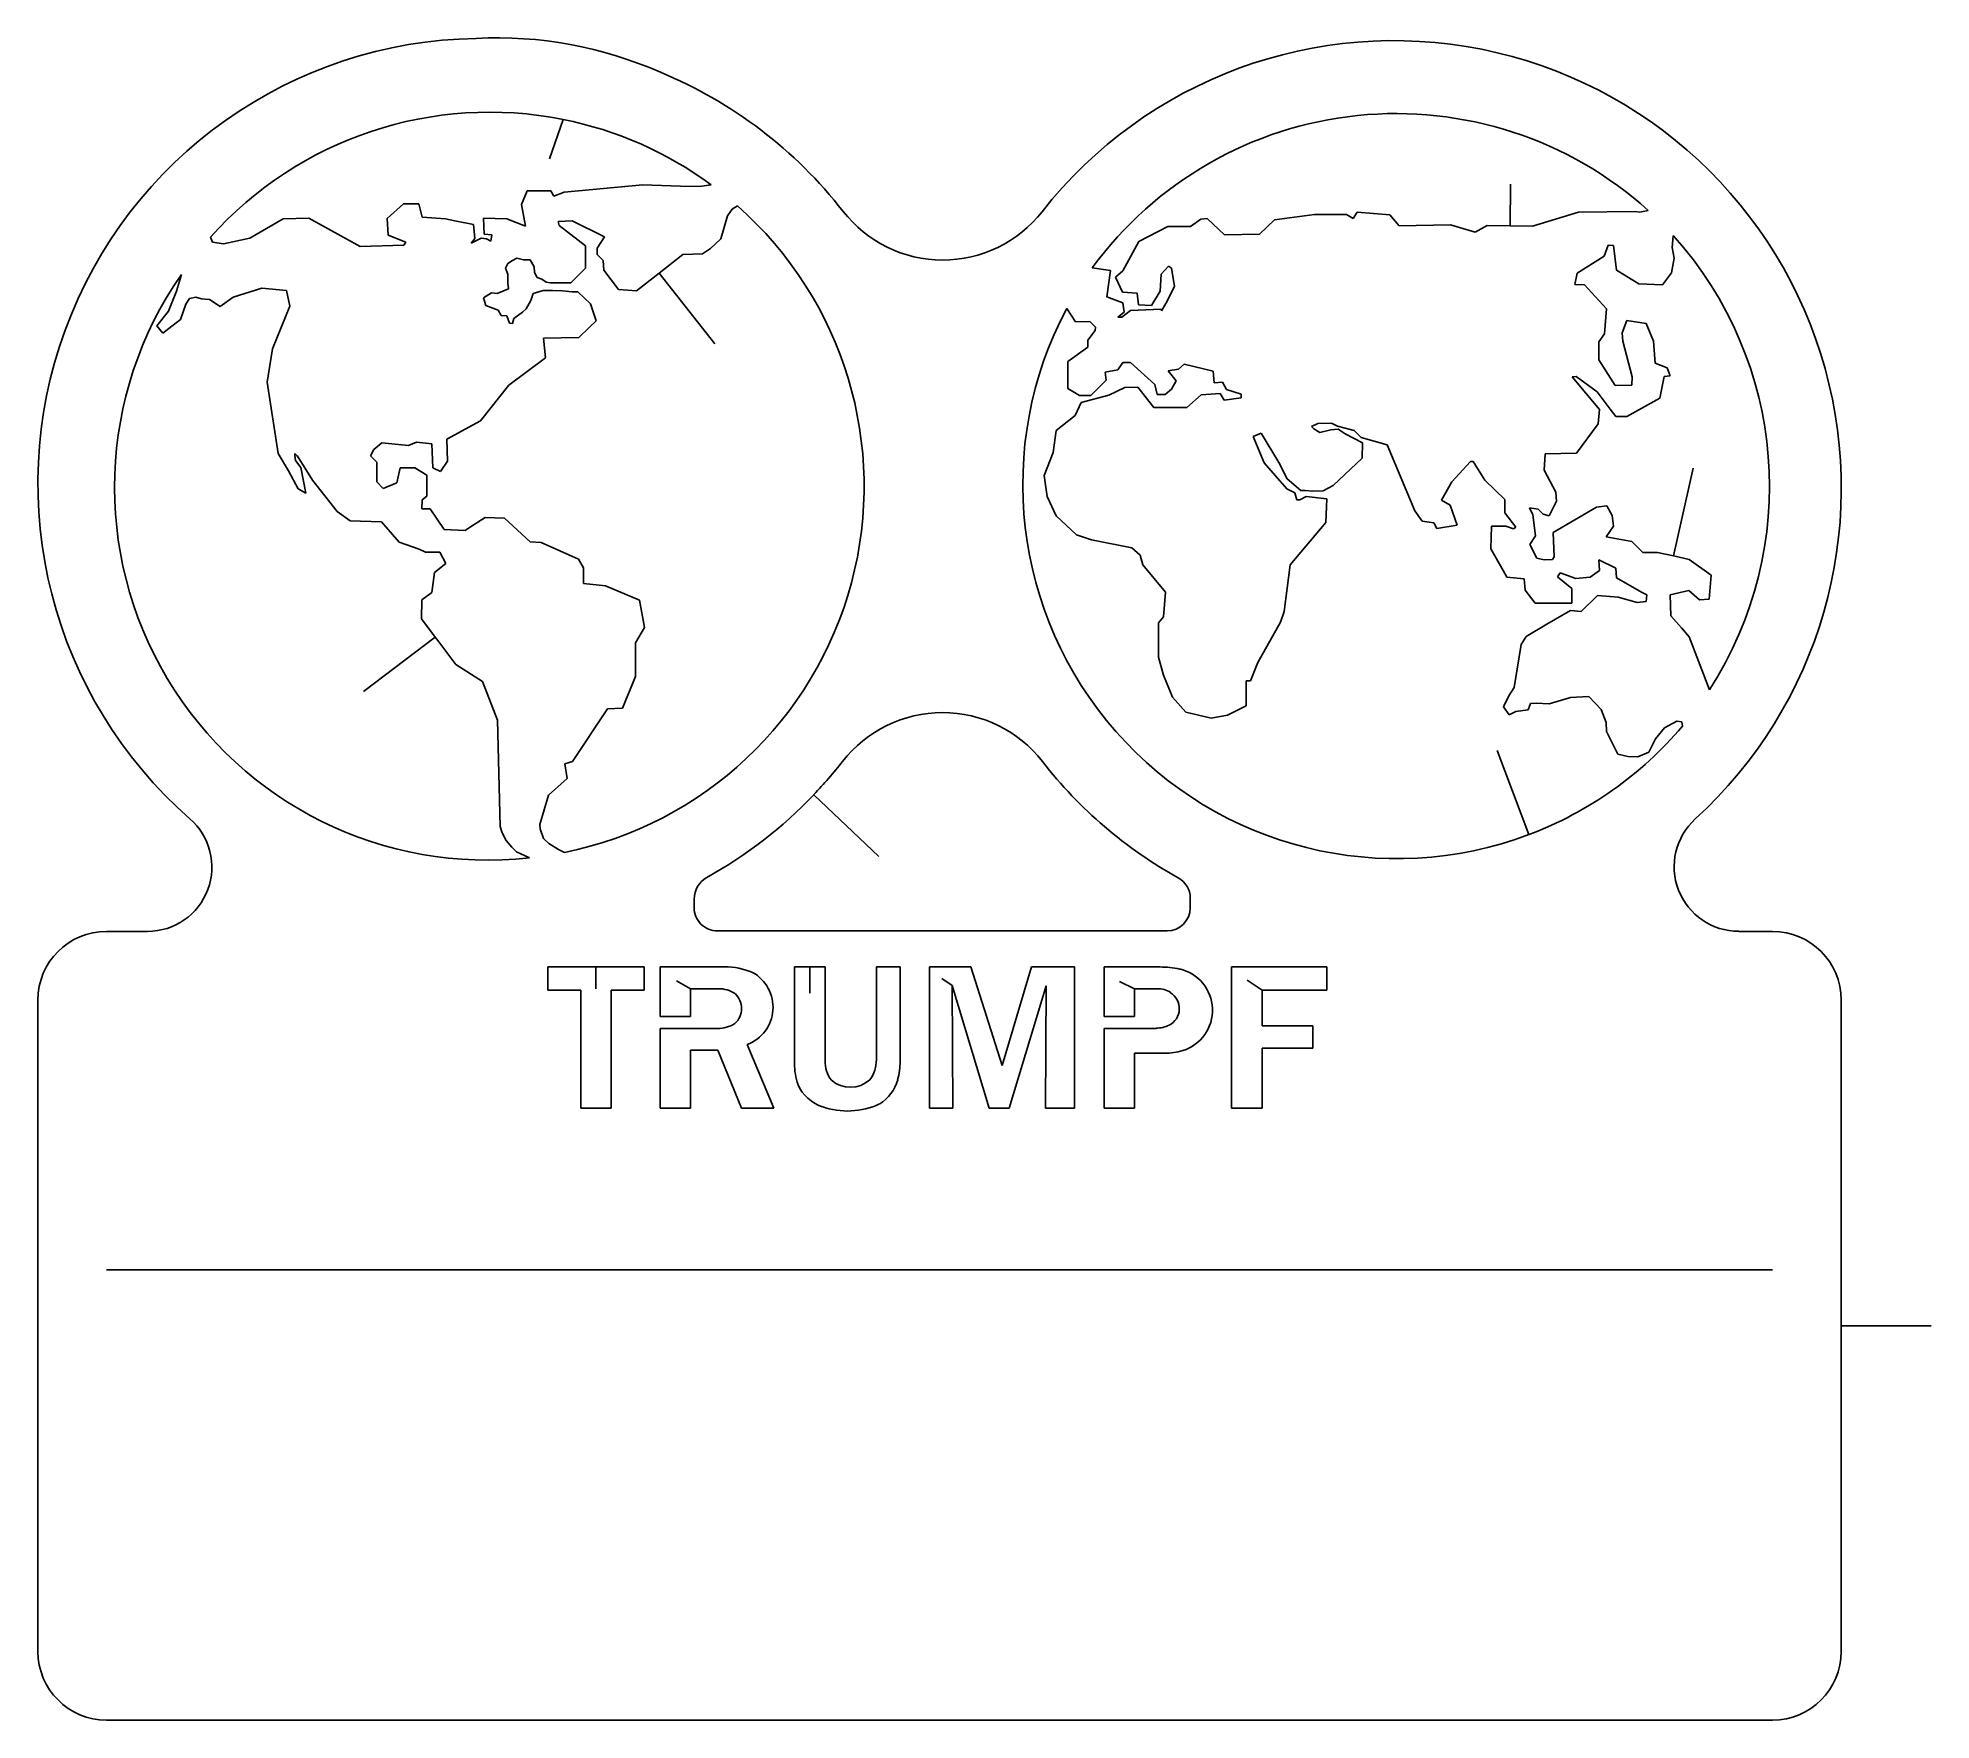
# Model space of a CAD drawing. Extents: x 0 to 4.21, y 0 to 3.74.
import ezdxf

# ---------------------------------------------------------------- set-up
doc = ezdxf.new("R2010")
doc.units = 0
doc.layers.add('WHITE', color=7, linetype='CONTINUOUS')

msp = doc.modelspace()

# ---------------------------------------------------------------- linework, layer by layer
at = {"layer": 'WHITE', "linetype": 'CONTINUOUS'}
for p, q in [((1.1358, 3.4716), (1.166399, 3.5594)), ((1.1684, 3.3979), (1.3435, 3.414099)), ((1.3435, 3.414099), (1.4278, 3.4109)), ((1.469699, 3.409899), (1.495599, 3.4142)), ((3.274899, 3.414999), (3.2741, 3.3229)), ((1.073699, 3.3703), (1.0865, 3.400799)), ((1.0865, 3.400799), (1.1388, 3.400799)), ((1.1388, 3.400799), (1.145499, 3.388499)), ((1.145499, 3.388499), (1.1684, 3.3979)), ((1.4278, 3.4109), (1.469699, 3.409899)), ((0.469199, 3.2952), (0.542699, 3.337899)), ((0.542699, 3.337899), (0.6, 3.3394)), ((0.6, 3.3394), (0.7142, 3.2764)), ((0.7749, 3.339099), (0.810599, 3.3715)), ((0.776499, 3.302), (0.7749, 3.339099)), ((0.810599, 3.3715), (0.844799, 3.3715)), ((0.844799, 3.3715), (0.852199, 3.342099)), ((0.852199, 3.342099), (0.904399, 3.337899)), ((0.904399, 3.337899), (0.9253, 3.333899)), ((0.9253, 3.333899), (0.966799, 3.325599)), ((0.9904, 3.3043), (0.988699, 3.339499)), ((0.988699, 3.339499), (1.040799, 3.337899)), ((1.040799, 3.337899), (1.0827, 3.321799)), ((1.0827, 3.321799), (1.073699, 3.3703)), ((1.1861, 3.3334), (1.1552, 3.332099)), ((1.1552, 3.332099), (1.157099, 3.3234)), ((1.258599, 3.2985), (1.1861, 3.3334)), ((1.5319, 3.345099), (1.517099, 3.293999)), ((1.5424, 3.359699), (1.5319, 3.345099)), ((1.554299, 3.366899), (1.5424, 3.359699)), ((2.562799, 3.321), (2.585799, 3.337699)), ((2.585799, 3.337699), (2.5996, 3.3392)), ((2.5996, 3.3392), (2.6386, 3.3029)), ((2.716399, 3.3041), (2.75, 3.336299)), ((2.75, 3.336299), (2.8392, 3.3482)), ((2.8392, 3.3482), (2.9102, 3.3482)), ((2.9102, 3.3482), (2.9251, 3.3389)), ((2.9251, 3.3389), (2.933599, 3.353399)), ((2.933599, 3.353399), (3.0067, 3.3468)), ((3.0067, 3.3468), (3.027199, 3.322299)), ((3.324399, 3.3222), (3.4268, 3.3533)), ((3.4268, 3.3533), (3.553699, 3.354399)), ((3.553699, 3.354399), (3.563199, 3.352999)), ((3.563199, 3.352999), (3.5817, 3.357)), ((0.381399, 3.297399), (0.385899, 3.286299)), ((0.409999, 3.2822), (0.469199, 3.2952)), ((0.815999, 3.2866), (0.776499, 3.302)), ((0.961199, 3.2841), (0.984, 3.2955)), ((0.97, 3.2945), (0.961199, 3.2841)), ((0.966799, 3.325599), (0.97, 3.2945)), ((0.984, 3.2955), (0.9957, 3.2938)), ((1.0075, 3.3029), (0.9904, 3.3043)), ((0.9957, 3.2938), (1.005599, 3.2883)), ((1.005599, 3.2883), (1.0075, 3.3029)), ((1.157099, 3.3234), (1.216199, 3.277899)), ((1.2423, 3.272799), (1.258599, 3.2985)), ((1.517099, 3.293999), (1.4946, 3.2723)), ((2.4124, 3.2228), (2.447599, 3.287899)), ((2.447599, 3.287899), (2.512399, 3.321)), ((2.512399, 3.321), (2.562799, 3.321)), ((2.6386, 3.3029), (2.716399, 3.3041)), ((3.027199, 3.322299), (3.1414, 3.3248)), ((3.1414, 3.3248), (3.1963, 3.308199)), ((3.1963, 3.308199), (3.223099, 3.323499)), ((3.223099, 3.323499), (3.2741, 3.3229)), ((3.2741, 3.3229), (3.324399, 3.3222)), ((3.6375, 3.300699), (3.6349, 3.274399)), ((0.385899, 3.286299), (0.409999, 3.2822)), ((0.7142, 3.2764), (0.8115, 3.279299)), ((0.8115, 3.279299), (0.815999, 3.2866)), ((1.0532, 3.2453), (1.042899, 3.2386)), ((1.0635, 3.2504), (1.0532, 3.2453)), ((1.0779, 3.247299), (1.0635, 3.2504)), ((1.0927, 3.246599), (1.0779, 3.247299)), ((1.101899, 3.2316), (1.0927, 3.246599)), ((1.216199, 3.277899), (1.216199, 3.2283)), ((1.2423, 3.259), (1.2423, 3.272799)), ((1.255699, 3.2458), (1.2423, 3.259)), ((1.257099, 3.2239), (1.255699, 3.2458)), ((1.4325, 3.258699), (1.3801, 3.2176)), ((1.4763, 3.260099), (1.4325, 3.258699)), ((1.4946, 3.2723), (1.4763, 3.260099)), ((3.483999, 3.255), (3.423399, 3.217499)), ((3.4927, 3.279799), (3.483999, 3.255)), ((3.504699, 3.2788), (3.4927, 3.279799)), ((3.511199, 3.2242), (3.504699, 3.2788)), ((3.639699, 3.250299), (3.6333, 3.217799)), ((3.6349, 3.274399), (3.639699, 3.250299)), ((0.305799, 3.1775), (0.316399, 3.214499)), ((1.042899, 3.2386), (1.0382, 3.228399)), ((1.0382, 3.228399), (1.043499, 3.214699)), ((1.043499, 3.214699), (1.043499, 3.1949)), ((1.102699, 3.218899), (1.101899, 3.2316)), ((1.1085, 3.207499), (1.102699, 3.218899)), ((1.118899, 3.204099), (1.1085, 3.207499)), ((1.1286, 3.197599), (1.118899, 3.204099)), ((1.216199, 3.2283), (1.1834, 3.195499)), ((1.289199, 3.1812), (1.257099, 3.2239)), ((1.3801, 3.2176), (1.3298, 3.1781)), ((1.5036, 3.0603), (1.3801, 3.2176)), ((2.344199, 3.2293), (2.384599, 3.2234)), ((2.384599, 3.2234), (2.3763, 3.1647)), ((2.395499, 3.208699), (2.4124, 3.2228)), ((2.411499, 3.175299), (2.395499, 3.208699)), ((2.4972, 3.2151), (2.4955, 3.1772)), ((2.5137, 3.2325), (2.4972, 3.2151)), ((2.5208, 3.2281), (2.5137, 3.2325)), ((2.5269, 3.1877), (2.5208, 3.2281)), ((3.423399, 3.217499), (3.417999, 3.192399)), ((3.560899, 3.1932), (3.511199, 3.2242)), ((3.6333, 3.217799), (3.613699, 3.191099)), ((0.287999, 3.1326), (0.305799, 3.1775)), ((0.349, 3.164), (0.3348, 3.160599)), ((0.3609, 3.1603), (0.349, 3.164)), ((0.431499, 3.163899), (0.402999, 3.142999)), ((0.4959, 3.1842), (0.431499, 3.163899)), ((0.550499, 3.178699), (0.4959, 3.1842)), ((0.5579, 3.143899), (0.550499, 3.178699)), ((1.0067, 3.173199), (0.9893, 3.1621)), ((0.9893, 3.1621), (0.9939, 3.145499)), ((1.019199, 3.172399), (1.0067, 3.173199)), ((1.044499, 3.182399), (1.019199, 3.172399)), ((1.043499, 3.1949), (1.044499, 3.182399)), ((1.094099, 3.1565), (1.0993, 3.1723)), ((1.0993, 3.1723), (1.1215, 3.1784)), ((1.1215, 3.1784), (1.1423, 3.1784)), ((1.1381, 3.195499), (1.1286, 3.197599)), ((1.1834, 3.195499), (1.1381, 3.195499)), ((1.1423, 3.1784), (1.164999, 3.177599)), ((1.164999, 3.177599), (1.186699, 3.1754)), ((1.186699, 3.1754), (1.198799, 3.1754)), ((1.198799, 3.1754), (1.227399, 3.148799)), ((1.3298, 3.1781), (1.289199, 3.1812)), ((2.3763, 3.1647), (2.412499, 3.1512)), ((2.4444, 3.1728), (2.411499, 3.175299)), ((2.447099, 3.1468), (2.4444, 3.1728)), ((2.4955, 3.1772), (2.475899, 3.145299)), ((2.507999, 3.1498), (2.5269, 3.1877)), ((3.417999, 3.192399), (3.4402, 3.191099)), ((3.4402, 3.191099), (3.4886, 3.137599)), ((3.613699, 3.191099), (3.560899, 3.1932)), ((0.261599, 3.100199), (0.287999, 3.1326)), ((0.326099, 3.1484), (0.314399, 3.114099)), ((0.3348, 3.160599), (0.326099, 3.1484)), ((0.379, 3.1584), (0.3609, 3.1603)), ((0.402999, 3.142999), (0.379, 3.1584)), ((0.518999, 3.0492), (0.5579, 3.143899)), ((0.9939, 3.145499), (1.0094, 3.139699)), ((1.0094, 3.139699), (1.0216, 3.135299)), ((1.0216, 3.135299), (1.028599, 3.1228)), ((1.028599, 3.1228), (1.0411, 3.121999)), ((1.0411, 3.121999), (1.0467, 3.105999)), ((1.056399, 3.1161), (1.0756, 3.130199)), ((1.0756, 3.130199), (1.083999, 3.1379)), ((1.083999, 3.1379), (1.094099, 3.1565)), ((1.227399, 3.148799), (1.24, 3.1112)), ((2.3069, 3.1092), (2.287499, 3.1387)), ((2.4154, 3.1303), (2.401299, 3.118999)), ((2.401299, 3.118999), (2.409899, 3.118999)), ((2.409899, 3.118999), (2.429199, 3.1345)), ((2.412499, 3.1512), (2.4154, 3.1303)), ((2.429199, 3.1345), (2.497299, 3.1372)), ((2.475899, 3.145299), (2.447099, 3.1468)), ((2.497299, 3.1372), (2.4985, 3.133199)), ((2.4985, 3.133199), (2.507999, 3.1498)), ((3.4886, 3.137599), (3.4844, 3.082299)), ((0.275299, 3.083699), (0.261599, 3.100199)), ((0.294999, 3.0991), (0.275299, 3.083699)), ((0.314399, 3.114099), (0.294999, 3.0991)), ((1.0467, 3.105999), (1.053599, 3.105499)), ((1.053599, 3.105499), (1.056399, 3.1161)), ((1.2242, 3.095999), (1.201099, 3.073899)), ((1.24, 3.1112), (1.2242, 3.095999)), ((2.3389, 3.109999), (2.3069, 3.1092)), ((2.334, 3.067899), (2.350899, 3.0899)), ((2.3512, 3.0968), (2.3389, 3.109999)), ((2.350899, 3.0899), (2.3512, 3.0968)), ((3.4844, 3.082299), (3.471499, 3.064399)), ((3.5239, 3.084599), (3.5341, 3.1122)), ((3.525199, 3.065599), (3.5239, 3.084599)), ((3.5341, 3.1122), (3.5769, 3.1056)), ((3.5769, 3.1056), (3.593199, 3.065999)), ((0.5076, 2.9749), (0.518999, 3.0492)), ((1.201099, 3.073899), (1.122699, 3.072499)), ((1.122699, 3.072499), (1.126899, 3.028599)), ((2.289999, 3.0206), (2.334, 3.0529)), ((2.334, 3.0529), (2.334, 3.067899)), ((3.471499, 3.064399), (3.471499, 3.024699)), ((3.546099, 2.9869), (3.525199, 3.065599)), ((3.593199, 3.065999), (3.596999, 3.016999)), ((1.126899, 3.028599), (1.045199, 2.967799)), ((2.289999, 2.9604), (2.289999, 3.0206)), ((2.400799, 3.002099), (2.372699, 2.9971)), ((2.372699, 2.9971), (2.375099, 2.979099)), ((2.4123, 3.018599), (2.400799, 3.002099)), ((2.428999, 3.018599), (2.4123, 3.018599)), ((2.483099, 2.9695), (2.428999, 3.018599)), ((2.5364, 3.003299), (2.5134, 2.9999)), ((2.5134, 2.9999), (2.5192, 2.9925)), ((2.5192, 2.9925), (2.5308, 2.977999)), ((2.548899, 3.0144), (2.5364, 3.003299)), ((2.613199, 2.999099), (2.548899, 3.0144)), ((2.6152, 2.9732), (2.613199, 2.999099)), ((3.471499, 3.024699), (3.5078, 2.9674)), ((3.596999, 3.016999), (3.6236, 3.0069)), ((3.6236, 3.0069), (3.630899, 2.989)), ((0.532, 2.815799), (0.5076, 2.9749)), ((1.045199, 2.967799), (0.9822, 2.8886)), ((2.315399, 2.9449), (2.289999, 2.9604)), ((2.375099, 2.979099), (2.3408, 2.9449)), ((2.3812, 2.945399), (2.416399, 2.9625)), ((2.416399, 2.9625), (2.4458, 2.9639)), ((2.4458, 2.9639), (2.4809, 2.9186)), ((2.4888, 2.9474), (2.483099, 2.9695)), ((2.5206, 2.958899), (2.5064, 2.9474)), ((2.5308, 2.977999), (2.5206, 2.958899)), ((2.634299, 2.974499), (2.6152, 2.9732)), ((2.6431, 2.9583), (2.634299, 2.974499)), ((2.6758, 2.948199), (2.6431, 2.9583)), ((3.421099, 2.9872), (3.4124, 2.9865)), ((3.4124, 2.9865), (3.473099, 2.913599)), ((3.4679, 2.9532), (3.421099, 2.9872)), ((3.497299, 2.9147), (3.4679, 2.9532)), ((3.5078, 2.9674), (3.545099, 2.9681)), ((3.545099, 2.9681), (3.546099, 2.9869)), ((3.617399, 2.987499), (3.607199, 2.939199)), ((3.630899, 2.989), (3.617399, 2.987499)), ((2.305799, 2.9005), (2.3192, 2.9296)), ((2.3408, 2.9449), (2.315399, 2.9449)), ((2.3192, 2.9296), (2.3812, 2.945399)), ((2.4809, 2.9186), (2.5546, 2.9186)), ((2.5064, 2.9474), (2.4888, 2.9474)), ((2.5546, 2.9186), (2.5868, 2.946799)), ((2.5868, 2.946799), (2.628599, 2.9497)), ((2.628599, 2.9497), (2.637599, 2.934299)), ((2.637599, 2.934299), (2.6758, 2.940099)), ((2.6758, 2.940099), (2.6758, 2.948199)), ((3.473099, 2.913599), (3.4702, 2.881799)), ((3.5097, 2.898), (3.497299, 2.9147)), ((3.607199, 2.939199), (3.5341, 2.898)), ((0.9822, 2.8886), (0.9071, 2.848099)), ((2.256999, 2.818099), (2.2636, 2.867199)), ((2.2636, 2.867199), (2.305799, 2.9005)), ((2.846199, 2.882999), (2.832499, 2.876199)), ((2.832499, 2.876199), (2.837599, 2.871)), ((2.837599, 2.871), (2.8506, 2.8629)), ((2.876499, 2.8833), (2.846199, 2.882999)), ((2.8506, 2.8629), (2.8749, 2.8689)), ((2.8749, 2.8689), (2.891599, 2.8701)), ((2.8901, 2.876899), (2.876499, 2.8833)), ((2.927099, 2.8673), (2.8901, 2.876899)), ((2.891599, 2.8701), (2.907, 2.8596)), ((2.9426, 2.851799), (2.927099, 2.8673)), ((3.4702, 2.881799), (3.422199, 2.8164)), ((3.5341, 2.898), (3.5097, 2.898)), ((0.7451, 2.8245), (0.737699, 2.8108)), ((0.762799, 2.8394), (0.7451, 2.8245)), ((0.822399, 2.8336), (0.762799, 2.8394)), ((0.839999, 2.841), (0.822399, 2.8336)), ((0.874, 2.8375), (0.839999, 2.841)), ((0.8765, 2.783699), (0.874, 2.8375)), ((0.9071, 2.848099), (0.9085, 2.7992)), ((2.719799, 2.861299), (2.7025, 2.853499)), ((2.7025, 2.853499), (2.726799, 2.7952)), ((2.7592, 2.796), (2.719799, 2.861299)), ((2.907, 2.8596), (2.946, 2.8394)), ((3.0004, 2.835099), (2.9426, 2.851799)), ((2.946, 2.8394), (2.9446, 2.805299)), ((3.062, 2.688699), (3.0004, 2.835099)), ((0.555, 2.777299), (0.532, 2.815799)), ((0.573899, 2.810699), (0.5687, 2.815799)), ((0.5687, 2.815799), (0.568899, 2.8117)), ((0.568899, 2.8117), (0.570399, 2.8001)), ((0.570399, 2.8001), (0.582199, 2.784899)), ((0.580399, 2.8022), (0.573899, 2.810699)), ((0.607999, 2.7564), (0.580399, 2.8022)), ((0.582199, 2.784899), (0.5938, 2.7279)), ((0.737699, 2.8108), (0.751699, 2.796999)), ((0.751699, 2.796999), (0.751699, 2.752899)), ((0.7961, 2.750999), (0.803399, 2.783999)), ((0.803399, 2.783999), (0.8359, 2.783999)), ((0.8359, 2.783999), (0.862999, 2.767999)), ((0.893299, 2.7757), (0.8765, 2.783699)), ((0.9085, 2.7992), (0.893299, 2.7757)), ((2.237099, 2.767299), (2.256999, 2.818099)), ((2.726799, 2.7952), (2.777299, 2.7372)), ((2.777699, 2.759599), (2.7592, 2.796)), ((2.9446, 2.805299), (2.8801, 2.7446)), ((3.1863, 2.7983), (3.1447, 2.753)), ((3.192399, 2.7983), (3.1863, 2.7983)), ((3.2177, 2.7567), (3.192399, 2.7983)), ((3.352299, 2.8152), (3.349999, 2.7788)), ((3.422199, 2.8164), (3.352299, 2.8152)), ((3.681499, 2.783099), (3.638099, 2.587899)), ((0.5762, 2.7372), (0.555, 2.777299)), ((0.663399, 2.687), (0.607999, 2.7564)), ((0.751699, 2.752899), (0.7656, 2.737699)), ((0.7656, 2.737699), (0.7961, 2.750999)), ((0.862999, 2.767999), (0.862999, 2.720999)), ((2.2439, 2.72), (2.237099, 2.767299)), ((2.8085, 2.7339), (2.777699, 2.759599)), ((2.8801, 2.7446), (2.858, 2.7328)), ((3.1447, 2.753), (3.1219, 2.711899)), ((3.2623, 2.713299), (3.2177, 2.7567)), ((3.349999, 2.7788), (3.375799, 2.7297)), ((0.5938, 2.7279), (0.5762, 2.7372)), ((0.852699, 2.713099), (0.851499, 2.692699)), ((0.862999, 2.720999), (0.852699, 2.713099)), ((2.263999, 2.6774), (2.2439, 2.72)), ((2.777299, 2.7372), (2.7952, 2.728199)), ((2.7952, 2.728199), (2.799299, 2.713099)), ((2.799299, 2.713099), (2.806299, 2.712699)), ((2.806299, 2.712699), (2.8206, 2.7204)), ((2.818399, 2.7334), (2.8085, 2.7339)), ((2.8355, 2.7318), (2.818399, 2.7334)), ((2.8206, 2.7204), (2.866199, 2.714699)), ((2.858, 2.7328), (2.8355, 2.7318)), ((2.866199, 2.714699), (2.864099, 2.662699)), ((3.1219, 2.711899), (3.140899, 2.7011)), ((3.140899, 2.7011), (3.156699, 2.656699)), ((3.2623, 2.683799), (3.2623, 2.713299)), ((3.377199, 2.7102), (3.3615, 2.6775)), ((3.375799, 2.7297), (3.377199, 2.7102)), ((3.4663, 2.6967), (3.4897, 2.699599)), ((3.4897, 2.699599), (3.501399, 2.6779)), ((0.692099, 2.666199), (0.663399, 2.687)), ((0.761699, 2.664), (0.692099, 2.666199)), ((0.8015, 2.6184), (0.761699, 2.664)), ((0.851499, 2.692699), (0.8704, 2.692699)), ((0.8704, 2.692699), (0.901199, 2.647099)), ((0.958, 2.6512), (0.9925, 2.6737)), ((0.9925, 2.6737), (1.035699, 2.6721)), ((1.035699, 2.6721), (1.0928, 2.619299)), ((2.3089, 2.634799), (2.263999, 2.6774)), ((2.864099, 2.662699), (2.785, 2.5682)), ((3.0785, 2.665299), (3.062, 2.688699)), ((3.104199, 2.6614), (3.0785, 2.665299)), ((3.110899, 2.649199), (3.104199, 2.6614)), ((3.156699, 2.656699), (3.110899, 2.649199)), ((3.286999, 2.6519), (3.2623, 2.683799)), ((3.3364, 2.692399), (3.317199, 2.6953)), ((3.317199, 2.6953), (3.3252, 2.6793)), ((3.3252, 2.6793), (3.330499, 2.6324)), ((3.348, 2.680799), (3.3364, 2.692399)), ((3.3615, 2.6775), (3.348, 2.680799)), ((3.3698, 2.6398), (3.4663, 2.6967)), ((3.501399, 2.6779), (3.5041, 2.654299)), ((0.845799, 2.603399), (0.8015, 2.6184)), ((0.901199, 2.647099), (0.9484, 2.644399)), ((0.9484, 2.644399), (0.958, 2.6512)), ((1.0928, 2.619299), (1.1171, 2.617899)), ((1.1171, 2.617899), (1.2005, 2.5806)), ((2.342499, 2.623699), (2.3089, 2.634799)), ((2.4319, 2.606199), (2.342499, 2.623699)), ((3.2313, 2.603899), (3.232599, 2.6542)), ((3.232599, 2.6542), (3.2646, 2.6542)), ((3.2646, 2.6542), (3.281699, 2.6482)), ((3.281699, 2.6482), (3.286999, 2.6519)), ((3.330499, 2.6324), (3.318099, 2.6136)), ((3.318099, 2.6136), (3.3338, 2.582999)), ((3.3722, 2.586199), (3.3698, 2.6398)), ((3.5041, 2.654299), (3.487999, 2.630199)), ((3.487999, 2.630199), (3.5452, 2.6203)), ((3.5452, 2.6203), (3.569499, 2.595799)), ((0.86, 2.596299), (0.845799, 2.603399)), ((0.892099, 2.596299), (0.86, 2.596299)), ((0.8798, 2.551399), (0.9052, 2.571399)), ((0.9052, 2.571399), (0.892099, 2.596299)), ((1.2005, 2.5806), (1.211699, 2.5615)), ((2.4504, 2.589699), (2.4319, 2.606199)), ((2.456899, 2.568), (2.4504, 2.589699)), ((3.259, 2.555299), (3.2313, 2.603899)), ((3.3338, 2.582999), (3.3501, 2.579099)), ((3.3501, 2.579099), (3.368799, 2.580199)), ((3.368799, 2.580199), (3.3722, 2.586199)), ((3.509799, 2.561), (3.471899, 2.5794)), ((3.471899, 2.5794), (3.473, 2.5552)), ((3.569499, 2.595799), (3.602299, 2.595799)), ((3.602299, 2.595799), (3.638099, 2.587899)), ((3.638099, 2.587899), (3.673099, 2.5801)), ((3.673099, 2.5801), (3.7216, 2.5452)), ((0.874, 2.506799), (0.8798, 2.551399)), ((1.211699, 2.5615), (1.211699, 2.5269)), ((2.506999, 2.5072), (2.456899, 2.568)), ((2.785, 2.5682), (2.7713, 2.463999)), ((3.267299, 2.540999), (3.259, 2.555299)), ((3.305299, 2.5373), (3.267299, 2.540999)), ((3.307699, 2.511699), (3.305299, 2.5373)), ((3.385499, 2.550299), (3.3801, 2.5418)), ((3.3801, 2.5418), (3.411999, 2.5155)), ((3.4203, 2.5381), (3.385499, 2.550299)), ((3.4528, 2.5408), (3.4203, 2.5381)), ((3.473, 2.5552), (3.4528, 2.5408)), ((3.5111, 2.5392), (3.509799, 2.561)), ((3.5669, 2.507299), (3.5111, 2.5392)), ((3.7216, 2.5452), (3.7174, 2.4918)), ((0.850799, 2.4479), (0.851999, 2.4906)), ((0.851999, 2.4906), (0.874, 2.506799)), ((1.211699, 2.5269), (1.2608, 2.521199)), ((1.2608, 2.521199), (1.335999, 2.4897)), ((1.335999, 2.4897), (1.3473, 2.428999)), ((2.5027, 2.4523), (2.506999, 2.5072)), ((3.3299, 2.482599), (3.307699, 2.511699)), ((3.411999, 2.5155), (3.411999, 2.482599)), ((3.432699, 2.463999), (3.4688, 2.500099)), ((3.4688, 2.500099), (3.514499, 2.496099)), ((3.514499, 2.496099), (3.5573, 2.484499)), ((3.5785, 2.5013), (3.5669, 2.507299)), ((3.5773, 2.4865), (3.5785, 2.5013)), ((3.6723, 2.510699), (3.630899, 2.501199)), ((3.630899, 2.501199), (3.6321, 2.454299)), ((3.695499, 2.4902), (3.6723, 2.510699)), ((3.7174, 2.4918), (3.695499, 2.4902)), ((0.8815, 2.407299), (0.850799, 2.4479)), ((2.4918, 2.438999), (2.5027, 2.4523)), ((2.7713, 2.463999), (2.763099, 2.4407)), ((3.411999, 2.482599), (3.3299, 2.482599)), ((3.355799, 2.436199), (3.408499, 2.4665)), ((3.408499, 2.4665), (3.432699, 2.463999)), ((3.5573, 2.484499), (3.5773, 2.4865)), ((3.6321, 2.454299), (3.6561, 2.4279)), ((0.722199, 2.2864), (0.8815, 2.407299)), ((0.887099, 2.4), (0.8815, 2.407299)), ((1.3473, 2.428999), (1.327499, 2.3945)), ((2.4918, 2.362999), (2.4918, 2.438999)), ((2.763099, 2.4407), (2.7125, 2.351099)), ((3.298799, 2.3907), (3.3099, 2.4086)), ((3.3099, 2.4086), (3.355799, 2.436199)), ((3.6561, 2.4279), (3.673199, 2.4082)), ((3.673199, 2.4082), (3.7179, 2.290299)), ((0.9276, 2.346499), (0.887099, 2.4)), ((1.327499, 2.3945), (1.327499, 2.319999)), ((2.502799, 2.3229), (2.4918, 2.362999)), ((3.283299, 2.294899), (3.298799, 2.3907)), ((0.986999, 2.308799), (0.9276, 2.346499)), ((1.327499, 2.319999), (1.298699, 2.2488)), ((2.5229, 2.273999), (2.502799, 2.3229)), ((2.7125, 2.351099), (2.6965, 2.309999)), ((1.020099, 2.222199), (0.986999, 2.308799)), ((2.6965, 2.309999), (2.686399, 2.309999)), ((2.686399, 2.309999), (2.686399, 2.253999)), ((3.259399, 2.252399), (3.271199, 2.276599)), ((3.271199, 2.276599), (3.283299, 2.294899)), ((1.264899, 2.2478), (1.187199, 2.130599)), ((1.298699, 2.2488), (1.264899, 2.2478)), ((2.552299, 2.240099), (2.5229, 2.273999)), ((2.608799, 2.226599), (2.552299, 2.240099)), ((2.686399, 2.253999), (2.6449, 2.233299)), ((3.272399, 2.2346), (3.259399, 2.252399)), ((3.286999, 2.2418), (3.272399, 2.2346)), ((3.3148, 2.2451), (3.286999, 2.2418)), ((3.319299, 2.2597), (3.3148, 2.2451)), ((3.332, 2.2604), (3.319299, 2.2597)), ((3.3612, 2.258599), (3.332, 2.2604)), ((3.4084, 2.2727), (3.3612, 2.258599)), ((3.4497, 2.274899), (3.4084, 2.2727)), ((3.477099, 2.246099), (3.4497, 2.274899)), ((3.4883, 2.2172), (3.477099, 2.246099)), ((1.026, 1.9858), (1.020099, 2.222199)), ((2.6449, 2.233299), (2.608799, 2.226599)), ((3.4886, 2.1974), (3.4883, 2.2172)), ((3.514199, 2.146899), (3.4886, 2.1974)), ((3.617799, 2.2051), (3.598099, 2.181099)), ((3.6454, 2.220599), (3.617799, 2.2051)), ((3.656699, 2.219099), (3.6454, 2.220599)), ((3.6577, 2.209), (3.656699, 2.219099)), ((3.245599, 2.154999), (3.316299, 1.9679)), ((3.582999, 2.151499), (3.5587, 2.140899)), ((3.598099, 2.181099), (3.582999, 2.151499)), ((1.187199, 2.130599), (1.1697, 2.1252)), ((1.1697, 2.1252), (1.1753, 2.092499)), ((3.5366, 2.1417), (3.514199, 2.146899)), ((3.5587, 2.140899), (3.5366, 2.1417)), ((1.1753, 2.092499), (1.1337, 2.055299)), ((1.1337, 2.055299), (1.114099, 1.9902)), ((1.869199, 1.918699), (1.7244, 2.0566)), ((1.0305, 1.971699), (1.026, 1.9858)), ((1.114099, 1.9902), (1.1151, 1.980599)), ((1.039299, 1.9549), (1.0305, 1.971699)), ((1.0519, 1.9398), (1.039299, 1.9549)), ((1.062299, 1.9291), (1.0519, 1.9398)), ((1.1151, 1.980599), (1.122599, 1.9593)), ((1.122599, 1.9593), (1.1344, 1.948199)), ((1.1344, 1.948199), (1.155699, 1.934499)), ((1.0915, 1.9162), (1.062299, 1.9291)), ((1.155699, 1.934499), (1.169199, 1.9283)), ((1.457999, 1.824399), (1.457999, 1.805099)), ((2.5622, 1.805099), (2.5622, 1.8265)), ((0.150099, 1.7525), (0.2414, 1.7525)), ((1.5095, 1.7536), (2.510799, 1.7536)), ((3.783299, 1.7525), (3.8585, 1.7525)), ((1.2394, 1.6733), (1.1323, 1.6733)), ((1.1323, 1.6733), (1.1323, 1.621299)), ((1.239199, 1.6244), (1.2394, 1.6733)), ((1.3464, 1.6733), (1.2394, 1.6733)), ((1.3464, 1.621299), (1.3464, 1.6733)), ((1.3824, 1.6733), (1.3822, 1.562999)), ((1.525799, 1.6733), (1.3824, 1.6733)), ((1.715199, 1.6733), (1.6812, 1.6733)), ((1.6812, 1.6733), (1.6812, 1.4586)), ((1.7151, 1.6152), (1.715199, 1.6733)), ((1.7494, 1.6733), (1.715199, 1.6733)), ((1.7494, 1.464699), (1.7494, 1.6733)), ((1.916599, 1.6733), (1.8636, 1.6733)), ((1.8636, 1.6733), (1.8636, 1.466899)), ((1.916599, 1.463999), (1.916599, 1.6733)), ((2.073899, 1.6733), (1.9821, 1.6733)), ((1.9821, 1.6733), (1.9821, 1.359099)), ((2.009399, 1.6476), (2.032299, 1.631899)), ((2.1433, 1.4541), (2.073899, 1.6733)), ((2.208499, 1.6733), (2.1433, 1.4541)), ((2.304399, 1.6733), (2.208499, 1.6733)), ((2.304399, 1.359099), (2.304399, 1.6733)), ((2.4953, 1.6733), (2.3703, 1.6733)), ((2.3703, 1.6733), (2.3703, 1.562999)), ((2.8664, 1.6733), (2.6544, 1.6733)), ((2.6544, 1.6733), (2.6544, 1.359099)), ((2.8664, 1.621899), (2.8664, 1.6733)), ((1.1323, 1.621299), (1.2055, 1.621299)), ((1.2055, 1.621299), (1.2055, 1.359099)), ((1.2732, 1.359099), (1.2732, 1.621299)), ((1.2732, 1.621299), (1.3464, 1.621299)), ((1.418599, 1.6425), (1.449499, 1.624899)), ((1.449499, 1.624899), (1.512099, 1.624899)), ((1.449499, 1.562999), (1.449499, 1.624899)), ((2.032299, 1.631899), (2.1149, 1.359099)), ((2.033999, 1.359099), (2.032299, 1.631899)), ((2.158799, 1.359099), (2.2413, 1.631199)), ((2.2413, 1.631199), (2.2402, 1.359099)), ((2.4045, 1.640599), (2.4384, 1.624899)), ((2.4384, 1.624899), (2.488399, 1.624899)), ((2.4384, 1.562999), (2.4384, 1.624899)), ((2.688899, 1.643599), (2.722599, 1.621899)), ((2.722599, 1.621899), (2.8664, 1.621899)), ((2.722599, 1.542199), (2.722599, 1.621899)), ((-0.002899, 0.15), (-0.002899, 1.599499)), ((1.3822, 1.562999), (1.449499, 1.562999)), ((2.3703, 1.562999), (2.4384, 1.562999)), ((4.011499, 1.599499), (4.011499, 0.8748)), ((1.509799, 1.5361), (1.3824, 1.5361)), ((1.3824, 1.5361), (1.3824, 1.359099)), ((2.486599, 1.5361), (2.3703, 1.5361)), ((2.3703, 1.5361), (2.3703, 1.359099)), ((2.8354, 1.542199), (2.722599, 1.542199)), ((2.8354, 1.492799), (2.8354, 1.542199)), ((1.449599, 1.359099), (1.449599, 1.488199)), ((1.449599, 1.488199), (1.511, 1.488199)), ((1.511, 1.488199), (1.5633, 1.359099)), ((1.6351, 1.359099), (1.5762, 1.500599)), ((2.438499, 1.359099), (2.438499, 1.481099)), ((2.438499, 1.481099), (2.504899, 1.481099)), ((2.722599, 1.359099), (2.722599, 1.492799)), ((2.722599, 1.492799), (2.8354, 1.492799)), ((1.2055, 1.359099), (1.2732, 1.359099)), ((1.3824, 1.359099), (1.449599, 1.359099)), ((1.5633, 1.359099), (1.6351, 1.359099)), ((1.9821, 1.359099), (2.033999, 1.359099)), ((2.1149, 1.359099), (2.158799, 1.359099)), ((2.2402, 1.359099), (2.304399, 1.359099)), ((2.3703, 1.359099), (2.438499, 1.359099)), ((2.6544, 1.359099), (2.722599, 1.359099)), ((0.15, 0.999499), (3.8585, 0.999499)), ((4.2115, 0.8748), (4.011499, 0.8748)), ((4.011499, 0.8748), (4.011499, 0.15)), ((3.8585, -0.003), (0.150099, -0.003))]:
    msp.add_line(p, q, dxfattribs=at)
for centre, radius, start, end in [((0.9878, 2.749), 0.990814, 90.85587, 228.826), ((1.0202, 2.8443), 0.896643, 66.15366, 93.01749), ((3.015599, 2.7389), 0.995945, 312.3387, 141.8586), ((1.0002, 2.7394), 1.000965, 37.93572, 67.53425), ((1.002799, 2.742599), 0.833022, 78.67388, 138.2408), ((1.002799, 2.742599), 0.833005, 53.72989, 78.67388), ((3.0206, 2.7343), 0.838205, 47.97874, 143.8028), ((1.005199, 2.743), 0.831042, 281.3816, 48.6487), ((2.0113, 3.527499), 0.280948, 217.9304, 321.8657), ((3.0183, 2.743099), 0.833347, 327.088, 42.00357), ((0.997399, 2.740599), 0.829663, 145.1664, 276.5118), ((3.022099, 2.746799), 0.832599, 151.9206, 290.6922), ((2.010699, 1.9572), 0.28214, 37.8447, 142.0253), ((3.022099, 2.746799), 0.832609, 290.6922, 319.7645), ((1.0011, 2.745399), 0.998707, 316.3996, 322.0193), ((3.0162, 2.7386), 0.991333, 217.8537, 241.0071), ((1.001199, 2.745399), 0.998731, 299.0546, 316.3956), ((0.2414, 1.8955), 0.143, 270, 48.85553), ((3.783299, 1.8964), 0.143837, 132.3514, 270), ((1.512899, 1.8244), 0.054926, 119.085, 180.0001), ((2.510699, 1.8265), 0.0515, 0, 60.94528), ((1.509499, 1.805099), 0.0515, 180, 270.0001), ((2.510799, 1.805099), 0.0515, 270, 0), ((0.150099, 1.599499), 0.152999, 90, 180), ((3.8585, 1.5995), 0.152999, 360, 90), ((1.5257, 1.5145), 0.159065, 66.98114, 89.96396), ((1.544999, 1.5835), 0.088576, 290.6242, 61.00194), ((2.495299, 1.474399), 0.198784, 77.53684, 89.99993), ((2.517899, 1.577), 0.093975, 287.1431, 77.49113), ((1.512099, 1.5576), 0.067299, 56.92266, 90), ((1.518599, 1.580899), 0.044948, 311.57, 47.61484), ((2.488399, 1.568199), 0.056699, 58.00549, 90), ((2.496099, 1.580399), 0.041816, 297.6871, 58.09628), ((1.5098, 1.607299), 0.071343, 269.9999, 302.7545), ((2.486499, 1.5987), 0.061772, 270.0916, 297.6851), ((2.504899, 1.6194), 0.1383, 270, 287.1118), ((1.8259, 1.4586), 0.1447, 180, 199.3348), ((1.823199, 1.464699), 0.073947, 180, 216.0331), ((1.7881, 1.466899), 0.075499, 323.8112, 0), ((1.758599, 1.4641), 0.157888, 344.573, 359.9637), ((1.774, 1.450599), 0.093851, 205.2271, 250.4037), ((1.8057, 1.470199), 0.064778, 229.197, 312.1844), ((1.822499, 1.446399), 0.091796, 301.8201, 344.6132), ((1.799299, 1.5217), 0.169089, 250.4077, 295.0353), ((0.150099, 0.149999), 0.152999, 180, 270), ((3.8585, 0.15), 0.152999, 270, 0)]:
    msp.add_arc(centre, radius, start, end, dxfattribs=at)

doc.saveas('drawing.dxf')
